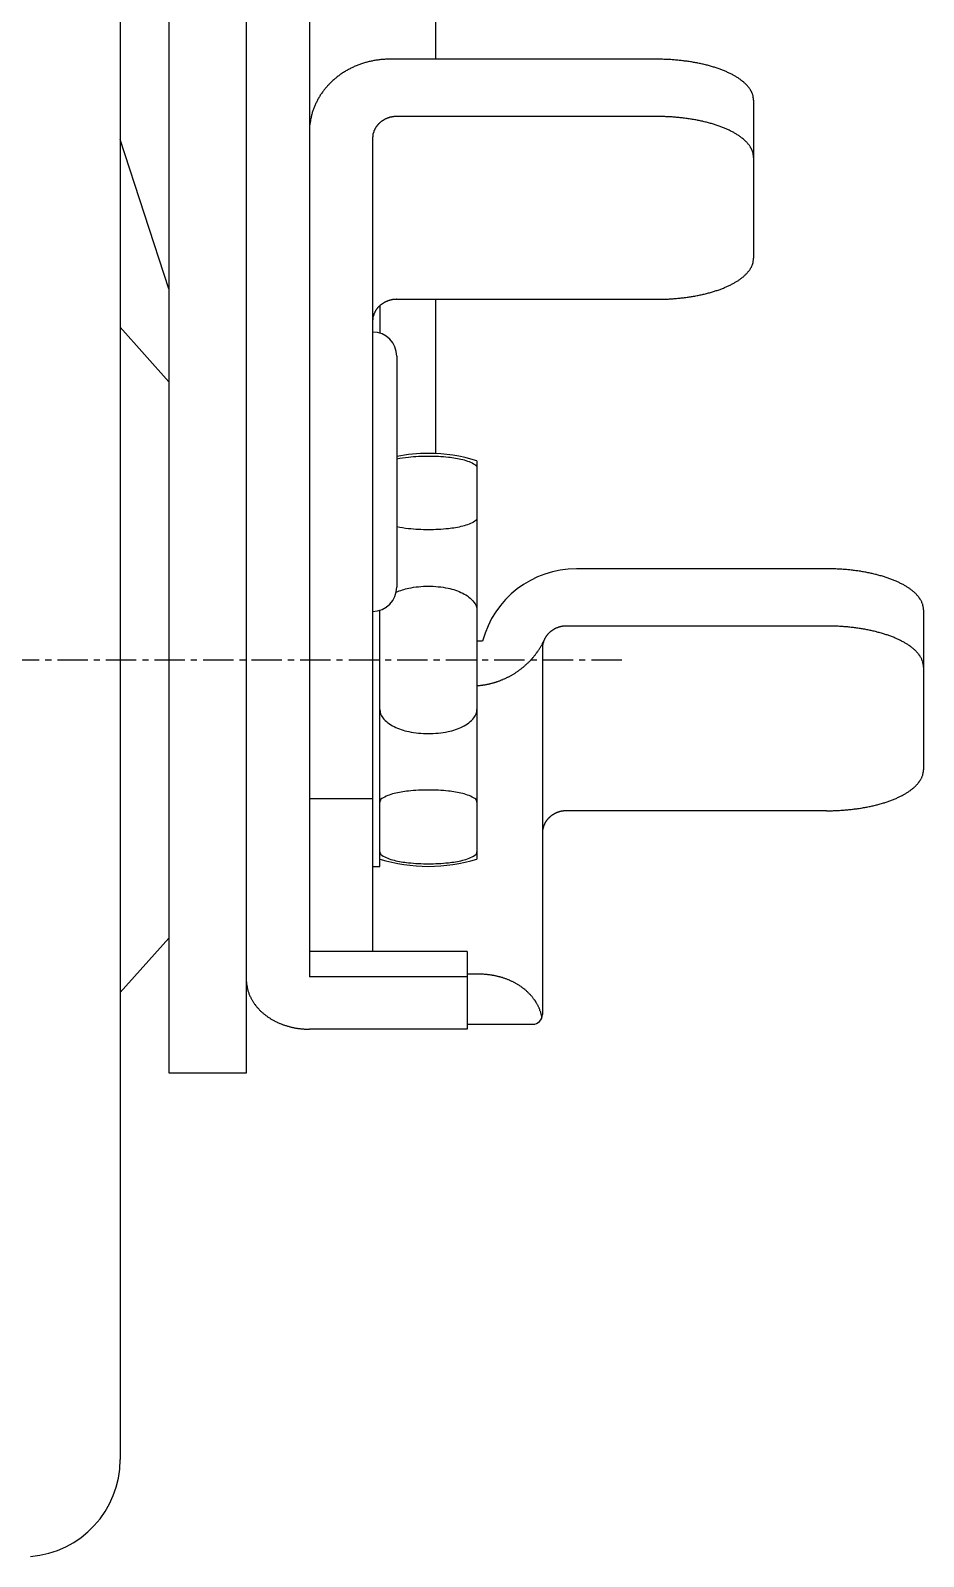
# Model space of a CAD drawing. Extents: x -2982 to -2676, y -545 to -78.
# Drawn here: x -2921.4 to -2884.6, y -364.2 to -301.3 of the extents above; entities that cross this region are included whole.
import ezdxf

# ---------------------------------------------------------------- set-up
doc = ezdxf.new("R2010")
doc.units = 0
doc.linetypes.add('CENTER', pattern=[2, 1.25, -0.25, 0.25, -0.25])
doc.layers.get('0').update_dxf_attribs({"linetype": 'CONTINUOUS'})
doc.layers.add('CENTER', color=1, linetype='CENTER')

msp = doc.modelspace()

# ---------------------------------------------------------------- linework, layer by layer
at = {"color": 7, "linetype": 'CONTINUOUS'}
for p, q in [((-2904.748, -276.397), (-2904.748, -302.526)), ((-2912.548, -344.257), (-2912.548, -290.357)), ((-2915.748, -292.397), (-2915.748, -344.257)), ((-2917.748, -294.331), (-2917.748, -360.182)), ((-2909.948, -296.744), (-2909.948, -340.301)), ((-2895.648, -302.526), (-2906.648, -302.526)), ((-2891.648, -304.217), (-2891.648, -310.721)), ((-2895.648, -304.883), (-2906.348, -304.883)), ((-2915.748, -311.976), (-2917.748, -305.837)), ((-2907.348, -305.789), (-2907.348, -339.257)), ((-2907.048, -312.672), (-2907.048, -313.803)), ((-2906.348, -312.411), (-2895.648, -312.411)), ((-2904.748, -312.411), (-2904.748, -318.763)), ((-2917.748, -313.557), (-2915.748, -315.807)), ((-2906.348, -314.757), (-2906.348, -324.257)), ((-2903.048, -319.057), (-2903.048, -335.457)), ((-2888.648, -323.504), (-2898.948, -323.504)), ((-2907.048, -333.257), (-2907.048, -325.211)), ((-2884.648, -325.195), (-2884.648, -331.777)), ((-2888.648, -325.861), (-2899.348, -325.861)), ((-2902.815, -326.481), (-2903.048, -326.481)), ((-2900.348, -326.767), (-2900.348, -341.857)), ((-2909.948, -332.967), (-2907.348, -332.967)), ((-2907.048, -335.757), (-2907.048, -333.257)), ((-2888.648, -333.468), (-2899.348, -333.468)), ((-2907.348, -335.757), (-2907.048, -335.757)), ((-2917.748, -340.957), (-2915.748, -338.707)), ((-2906.448, -339.257), (-2909.948, -339.257)), ((-2903.448, -339.257), (-2909.948, -339.257)), ((-2903.448, -339.257), (-2903.448, -342.461)), ((-2903.448, -340.301), (-2909.948, -340.301)), ((-2902.948, -340.198), (-2903.448, -340.198)), ((-2903.448, -342.257), (-2900.748, -342.257)), ((-2903.448, -342.461), (-2909.948, -342.461)), ((-2915.748, -344.257), (-2912.548, -344.257))]:
    msp.add_line(p, q, dxfattribs=at)
for points in [[(-2906.348, -318.981, -0.028148), (-2905.871, -318.905, -0.025435), (-2905.048, -318.863, -0.025435), (-2904.224, -318.905, -0.034987), (-2903.633, -319.008, -0.0739), (-2903.128, -319.215, -0.264449), (-2903.048, -319.356)], [(-2903.048, -321.405, -0.264449), (-2903.128, -321.546, -0.0739), (-2903.633, -321.753, -0.034987), (-2904.224, -321.856, -0.025435), (-2905.048, -321.898, -0.025435), (-2905.871, -321.856, -0.028148), (-2906.348, -321.78, -0.028148)], [(-2906.37, -324.468, -0.054071), (-2905.857, -324.304, -0.050387), (-2905.048, -324.222, -0.050387), (-2904.238, -324.304, -0.064221), (-2903.633, -324.511, -0.103862), (-2903.169, -324.875, -0.176531), (-2903.048, -325.208)], [(-2907.048, -329.305, 0.176531), (-2906.926, -329.638, 0.103862), (-2906.462, -330.002, 0.064221), (-2905.857, -330.209, 0.050387), (-2905.048, -330.291, 0.050387), (-2904.238, -330.209, 0.064221), (-2903.633, -330.002, 0.103862), (-2903.169, -329.638, 0.176531), (-2903.048, -329.305, 0.176531)], [(-2903.048, -333.109, 0.264449), (-2903.128, -332.967, 0.0739), (-2903.633, -332.76, 0.034987), (-2904.224, -332.658, 0.025435), (-2905.048, -332.616, 0.025435), (-2905.871, -332.658, 0.034987), (-2906.462, -332.76, 0.0739), (-2906.967, -332.967, 0.264449), (-2907.048, -333.109, 0.264449)], [(-2907.048, -335.157, 0.264449), (-2906.967, -335.298, 0.0739), (-2906.462, -335.506, 0.034987), (-2905.871, -335.608, 0.025435), (-2905.048, -335.65, 0.025435), (-2904.224, -335.608, 0.034987), (-2903.633, -335.506, 0.0739), (-2903.128, -335.298, 0.264449), (-2903.048, -335.157, 0.264449)]]:
    msp.add_lwpolyline(points, format="xyb", dxfattribs=at)
for points in [[(-2906.65, -302.526, 0), (-2906.69, -302.526, 0), (-2906.73, -302.527, 0), (-2906.77, -302.528, 0), (-2906.81, -302.53, 0), (-2906.85, -302.532, 0), (-2906.89, -302.534, 0), (-2906.93, -302.537, 0), (-2906.97, -302.541, 0), (-2907.01, -302.544, 0), (-2907.05, -302.549, 0), (-2907.09, -302.553, 0), (-2907.13, -302.559, 0), (-2907.17, -302.564, 0), (-2907.21, -302.57, 0), (-2907.25, -302.577, 0), (-2907.29, -302.584, 0), (-2907.33, -302.591, 0), (-2907.37, -302.599, 0), (-2907.41, -302.607, 0), (-2907.45, -302.616, 0), (-2907.49, -302.625, 0), (-2907.53, -302.635, 0), (-2907.57, -302.645, 0), (-2907.61, -302.655, 0), (-2907.64, -302.666, 0), (-2907.68, -302.677, 0), (-2907.72, -302.689, 0), (-2907.76, -302.701, 0), (-2907.8, -302.714, 0), (-2907.84, -302.727, 0), (-2907.87, -302.74, 0), (-2907.91, -302.754, 0), (-2907.95, -302.768, 0), (-2907.98, -302.783, 0), (-2908.02, -302.798, 0), (-2908.06, -302.813, 0), (-2908.1, -302.829, 0), (-2908.13, -302.846, 0), (-2908.17, -302.862, 0), (-2908.2, -302.879, 0), (-2908.24, -302.897, 0), (-2908.27, -302.915, 0), (-2908.31, -302.933, 0), (-2908.34, -302.952, 0), (-2908.38, -302.971, 0), (-2908.41, -302.99, 0), (-2908.45, -303.01, 0), (-2908.48, -303.03, 0), (-2908.51, -303.051, 0), (-2908.55, -303.072, 0), (-2908.58, -303.093, 0), (-2908.61, -303.115, 0), (-2908.65, -303.137, 0), (-2908.68, -303.159, 0), (-2908.71, -303.182, 0), (-2908.74, -303.205, 0), (-2908.77, -303.229, 0), (-2908.8, -303.252, 0), (-2908.83, -303.276, 0), (-2908.86, -303.301, 0), (-2908.89, -303.326, 0), (-2908.92, -303.351, 0), (-2908.95, -303.376, 0), (-2908.98, -303.402, 0), (-2909.01, -303.428, 0), (-2909.04, -303.455, 0), (-2909.07, -303.481, 0), (-2909.09, -303.508, 0), (-2909.12, -303.536, 0), (-2909.15, -303.563, 0), (-2909.17, -303.591, 0), (-2909.2, -303.62, 0), (-2909.22, -303.648, 0), (-2909.25, -303.677, 0), (-2909.27, -303.706, 0), (-2909.3, -303.735, 0), (-2909.32, -303.765, 0), (-2909.35, -303.795, 0), (-2909.37, -303.825, 0), (-2909.39, -303.855, 0), (-2909.41, -303.886, 0), (-2909.44, -303.917, 0), (-2909.46, -303.948, 0), (-2909.48, -303.979, 0), (-2909.5, -304.011, 0), (-2909.52, -304.043, 0), (-2909.54, -304.075, 0), (-2909.56, -304.107, 0), (-2909.58, -304.14, 0), (-2909.6, -304.172, 0), (-2909.61, -304.205, 0), (-2909.63, -304.238, 0), (-2909.65, -304.272, 0), (-2909.66, -304.305, 0), (-2909.68, -304.339, 0), (-2909.7, -304.372, 0), (-2909.71, -304.406, 0), (-2909.73, -304.441, 0), (-2909.74, -304.475, 0), (-2909.75, -304.509, 0), (-2909.77, -304.544, 0), (-2909.78, -304.579, 0), (-2909.79, -304.614, 0), (-2909.81, -304.649, 0), (-2909.82, -304.684, 0), (-2909.83, -304.719, 0), (-2909.84, -304.755, 0), (-2909.85, -304.79, 0), (-2909.86, -304.826, 0), (-2909.87, -304.862, 0), (-2909.88, -304.898, 0), (-2909.88, -304.934, 0), (-2909.89, -304.97, 0), (-2909.9, -305.006, 0), (-2909.91, -305.042, 0), (-2909.91, -305.078, 0), (-2909.92, -305.114, 0), (-2909.92, -305.151, 0), (-2909.93, -305.187, 0), (-2909.93, -305.224, 0), (-2909.94, -305.26, 0), (-2909.94, -305.297, 0), (-2909.94, -305.334, 0), (-2909.94, -305.37, 0), (-2909.95, -305.407, 0), (-2909.95, -305.444, 0), (-2909.95, -305.48, 0), (-2909.95, -305.517, 0)], [(-2891.65, -304.217, 0), (-2891.65, -304.196, 0), (-2891.65, -304.175, 0), (-2891.65, -304.154, 0), (-2891.65, -304.134, 0), (-2891.66, -304.113, 0), (-2891.66, -304.092, 0), (-2891.66, -304.072, 0), (-2891.67, -304.051, 0), (-2891.67, -304.03, 0), (-2891.68, -304.01, 0), (-2891.68, -303.989, 0), (-2891.69, -303.969, 0), (-2891.7, -303.948, 0), (-2891.71, -303.928, 0), (-2891.72, -303.907, 0), (-2891.72, -303.887, 0), (-2891.73, -303.867, 0), (-2891.74, -303.846, 0), (-2891.76, -303.826, 0), (-2891.77, -303.806, 0), (-2891.78, -303.786, 0), (-2891.79, -303.766, 0), (-2891.81, -303.746, 0), (-2891.82, -303.726, 0), (-2891.83, -303.706, 0), (-2891.85, -303.686, 0), (-2891.87, -303.667, 0), (-2891.88, -303.647, 0), (-2891.9, -303.628, 0), (-2891.92, -303.608, 0), (-2891.93, -303.589, 0), (-2891.95, -303.57, 0), (-2891.97, -303.551, 0), (-2891.99, -303.532, 0), (-2892.01, -303.513, 0), (-2892.03, -303.494, 0), (-2892.05, -303.475, 0), (-2892.07, -303.457, 0), (-2892.1, -303.438, 0), (-2892.12, -303.42, 0), (-2892.14, -303.402, 0), (-2892.17, -303.383, 0), (-2892.19, -303.365, 0), (-2892.22, -303.348, 0), (-2892.24, -303.33, 0), (-2892.27, -303.312, 0), (-2892.29, -303.295, 0), (-2892.32, -303.277, 0), (-2892.35, -303.26, 0), (-2892.38, -303.243, 0), (-2892.41, -303.226, 0), (-2892.43, -303.21, 0), (-2892.46, -303.193, 0), (-2892.49, -303.177, 0), (-2892.52, -303.16, 0), (-2892.56, -303.144, 0), (-2892.59, -303.128, 0), (-2892.62, -303.112, 0), (-2892.65, -303.097, 0), (-2892.68, -303.081, 0), (-2892.72, -303.066, 0), (-2892.75, -303.051, 0), (-2892.78, -303.036, 0), (-2892.82, -303.021, 0), (-2892.85, -303.007, 0), (-2892.89, -302.992, 0), (-2892.93, -302.978, 0), (-2892.96, -302.964, 0), (-2893, -302.95, 0), (-2893.03, -302.937, 0), (-2893.07, -302.923, 0), (-2893.11, -302.91, 0), (-2893.15, -302.897, 0), (-2893.19, -302.884, 0), (-2893.23, -302.871, 0), (-2893.26, -302.859, 0), (-2893.3, -302.847, 0), (-2893.34, -302.835, 0), (-2893.38, -302.823, 0), (-2893.43, -302.811, 0), (-2893.47, -302.8, 0), (-2893.51, -302.788, 0), (-2893.55, -302.777, 0), (-2893.59, -302.767, 0), (-2893.63, -302.756, 0), (-2893.68, -302.746, 0), (-2893.72, -302.736, 0), (-2893.76, -302.726, 0), (-2893.81, -302.716, 0), (-2893.85, -302.707, 0), (-2893.89, -302.697, 0), (-2893.94, -302.688, 0), (-2893.98, -302.68, 0), (-2894.03, -302.671, 0), (-2894.07, -302.663, 0), (-2894.12, -302.655, 0), (-2894.16, -302.647, 0), (-2894.21, -302.639, 0), (-2894.25, -302.632, 0), (-2894.3, -302.625, 0), (-2894.35, -302.618, 0), (-2894.39, -302.611, 0), (-2894.44, -302.605, 0), (-2894.49, -302.599, 0), (-2894.53, -302.593, 0), (-2894.58, -302.587, 0), (-2894.63, -302.582, 0), (-2894.68, -302.577, 0), (-2894.72, -302.572, 0), (-2894.77, -302.567, 0), (-2894.82, -302.563, 0), (-2894.87, -302.559, 0), (-2894.92, -302.555, 0), (-2894.96, -302.551, 0), (-2895.01, -302.548, 0), (-2895.06, -302.544, 0), (-2895.11, -302.542, 0), (-2895.16, -302.539, 0), (-2895.21, -302.536, 0), (-2895.26, -302.534, 0), (-2895.3, -302.532, 0), (-2895.35, -302.531, 0), (-2895.4, -302.529, 0), (-2895.45, -302.528, 0), (-2895.5, -302.527, 0), (-2895.55, -302.527, 0), (-2895.6, -302.526, 0), (-2895.65, -302.526, 0)], [(-2906.35, -304.883, 0), (-2906.36, -304.883, 0), (-2906.37, -304.883, 0), (-2906.38, -304.883, 0), (-2906.4, -304.884, 0), (-2906.41, -304.884, 0), (-2906.42, -304.885, 0), (-2906.43, -304.886, 0), (-2906.45, -304.887, 0), (-2906.46, -304.888, 0), (-2906.47, -304.889, 0), (-2906.48, -304.891, 0), (-2906.49, -304.892, 0), (-2906.51, -304.894, 0), (-2906.52, -304.896, 0), (-2906.53, -304.898, 0), (-2906.54, -304.9, 0), (-2906.55, -304.902, 0), (-2906.57, -304.905, 0), (-2906.58, -304.907, 0), (-2906.59, -304.91, 0), (-2906.6, -304.913, 0), (-2906.61, -304.915, 0), (-2906.63, -304.918, 0), (-2906.64, -304.922, 0), (-2906.65, -304.925, 0), (-2906.66, -304.928, 0), (-2906.67, -304.932, 0), (-2906.68, -304.936, 0), (-2906.7, -304.939, 0), (-2906.71, -304.943, 0), (-2906.72, -304.947, 0), (-2906.73, -304.952, 0), (-2906.74, -304.956, 0), (-2906.75, -304.96, 0), (-2906.76, -304.965, 0), (-2906.78, -304.97, 0), (-2906.79, -304.974, 0), (-2906.8, -304.979, 0), (-2906.81, -304.984, 0), (-2906.82, -304.99, 0), (-2906.83, -304.995, 0), (-2906.84, -305, 0), (-2906.85, -305.006, 0), (-2906.86, -305.012, 0), (-2906.87, -305.017, 0), (-2906.88, -305.023, 0), (-2906.89, -305.029, 0), (-2906.9, -305.035, 0), (-2906.91, -305.042, 0), (-2906.92, -305.048, 0), (-2906.93, -305.054, 0), (-2906.94, -305.061, 0), (-2906.95, -305.068, 0), (-2906.96, -305.074, 0), (-2906.97, -305.081, 0), (-2906.98, -305.088, 0), (-2906.99, -305.095, 0), (-2907, -305.103, 0), (-2907.01, -305.11, 0), (-2907.02, -305.117, 0), (-2907.03, -305.125, 0), (-2907.04, -305.132, 0), (-2907.05, -305.14, 0), (-2907.05, -305.148, 0), (-2907.06, -305.156, 0), (-2907.07, -305.164, 0), (-2907.08, -305.172, 0), (-2907.09, -305.18, 0), (-2907.1, -305.189, 0), (-2907.1, -305.197, 0), (-2907.11, -305.205, 0), (-2907.12, -305.214, 0), (-2907.13, -305.223, 0), (-2907.14, -305.231, 0), (-2907.14, -305.24, 0), (-2907.15, -305.249, 0), (-2907.16, -305.258, 0), (-2907.17, -305.267, 0), (-2907.17, -305.276, 0), (-2907.18, -305.285, 0), (-2907.19, -305.295, 0), (-2907.19, -305.304, 0), (-2907.2, -305.313, 0), (-2907.21, -305.323, 0), (-2907.21, -305.333, 0), (-2907.22, -305.342, 0), (-2907.22, -305.352, 0), (-2907.23, -305.362, 0), (-2907.24, -305.371, 0), (-2907.24, -305.381, 0), (-2907.25, -305.391, 0), (-2907.25, -305.401, 0), (-2907.26, -305.411, 0), (-2907.26, -305.422, 0), (-2907.27, -305.432, 0), (-2907.27, -305.442, 0), (-2907.28, -305.452, 0), (-2907.28, -305.463, 0), (-2907.29, -305.473, 0), (-2907.29, -305.484, 0), (-2907.29, -305.494, 0), (-2907.3, -305.505, 0), (-2907.3, -305.515, 0), (-2907.3, -305.526, 0), (-2907.31, -305.536, 0), (-2907.31, -305.547, 0), (-2907.31, -305.558, 0), (-2907.32, -305.569, 0), (-2907.32, -305.579, 0), (-2907.32, -305.59, 0), (-2907.33, -305.601, 0), (-2907.33, -305.612, 0), (-2907.33, -305.623, 0), (-2907.33, -305.634, 0), (-2907.33, -305.645, 0), (-2907.34, -305.656, 0), (-2907.34, -305.667, 0), (-2907.34, -305.678, 0), (-2907.34, -305.689, 0), (-2907.34, -305.7, 0), (-2907.34, -305.711, 0), (-2907.34, -305.722, 0), (-2907.35, -305.733, 0), (-2907.35, -305.744, 0), (-2907.35, -305.756, 0), (-2907.35, -305.767, 0), (-2907.35, -305.778, 0), (-2907.35, -305.789, 0)], [(-2891.65, -306.573, 0), (-2891.65, -306.552, 0), (-2891.65, -306.532, 0), (-2891.65, -306.511, 0), (-2891.65, -306.49, 0), (-2891.66, -306.469, 0), (-2891.66, -306.449, 0), (-2891.66, -306.428, 0), (-2891.67, -306.407, 0), (-2891.67, -306.387, 0), (-2891.68, -306.366, 0), (-2891.68, -306.346, 0), (-2891.69, -306.325, 0), (-2891.7, -306.305, 0), (-2891.71, -306.284, 0), (-2891.72, -306.264, 0), (-2891.72, -306.243, 0), (-2891.73, -306.223, 0), (-2891.74, -306.203, 0), (-2891.76, -306.182, 0), (-2891.77, -306.162, 0), (-2891.78, -306.142, 0), (-2891.79, -306.122, 0), (-2891.81, -306.102, 0), (-2891.82, -306.082, 0), (-2891.83, -306.063, 0), (-2891.85, -306.043, 0), (-2891.87, -306.023, 0), (-2891.88, -306.004, 0), (-2891.9, -305.984, 0), (-2891.92, -305.965, 0), (-2891.93, -305.945, 0), (-2891.95, -305.926, 0), (-2891.97, -305.907, 0), (-2891.99, -305.888, 0), (-2892.01, -305.869, 0), (-2892.03, -305.85, 0), (-2892.05, -305.832, 0), (-2892.07, -305.813, 0), (-2892.1, -305.795, 0), (-2892.12, -305.776, 0), (-2892.14, -305.758, 0), (-2892.17, -305.74, 0), (-2892.19, -305.722, 0), (-2892.22, -305.704, 0), (-2892.24, -305.686, 0), (-2892.27, -305.669, 0), (-2892.29, -305.651, 0), (-2892.32, -305.634, 0), (-2892.35, -305.617, 0), (-2892.38, -305.6, 0), (-2892.41, -305.583, 0), (-2892.43, -305.566, 0), (-2892.46, -305.549, 0), (-2892.49, -305.533, 0), (-2892.52, -305.517, 0), (-2892.56, -305.501, 0), (-2892.59, -305.485, 0), (-2892.62, -305.469, 0), (-2892.65, -305.453, 0), (-2892.68, -305.438, 0), (-2892.72, -305.423, 0), (-2892.75, -305.407, 0), (-2892.78, -305.392, 0), (-2892.82, -305.378, 0), (-2892.85, -305.363, 0), (-2892.89, -305.349, 0), (-2892.93, -305.335, 0), (-2892.96, -305.32, 0), (-2893, -305.307, 0), (-2893.03, -305.293, 0), (-2893.07, -305.28, 0), (-2893.11, -305.266, 0), (-2893.15, -305.253, 0), (-2893.19, -305.24, 0), (-2893.23, -305.228, 0), (-2893.26, -305.215, 0), (-2893.3, -305.203, 0), (-2893.34, -305.191, 0), (-2893.38, -305.179, 0), (-2893.43, -305.167, 0), (-2893.47, -305.156, 0), (-2893.51, -305.145, 0), (-2893.55, -305.134, 0), (-2893.59, -305.123, 0), (-2893.63, -305.113, 0), (-2893.68, -305.102, 0), (-2893.72, -305.092, 0), (-2893.76, -305.082, 0), (-2893.81, -305.073, 0), (-2893.85, -305.063, 0), (-2893.89, -305.054, 0), (-2893.94, -305.045, 0), (-2893.98, -305.036, 0), (-2894.03, -305.028, 0), (-2894.07, -305.019, 0), (-2894.12, -305.011, 0), (-2894.16, -305.003, 0), (-2894.21, -304.996, 0), (-2894.25, -304.989, 0), (-2894.3, -304.981, 0), (-2894.35, -304.975, 0), (-2894.39, -304.968, 0), (-2894.44, -304.962, 0), (-2894.49, -304.955, 0), (-2894.53, -304.949, 0), (-2894.58, -304.944, 0), (-2894.63, -304.938, 0), (-2894.68, -304.933, 0), (-2894.72, -304.928, 0), (-2894.77, -304.924, 0), (-2894.82, -304.919, 0), (-2894.87, -304.915, 0), (-2894.92, -304.911, 0), (-2894.96, -304.907, 0), (-2895.01, -304.904, 0), (-2895.06, -304.901, 0), (-2895.11, -304.898, 0), (-2895.16, -304.895, 0), (-2895.21, -304.893, 0), (-2895.26, -304.891, 0), (-2895.3, -304.889, 0), (-2895.35, -304.887, 0), (-2895.4, -304.886, 0), (-2895.45, -304.885, 0), (-2895.5, -304.884, 0), (-2895.55, -304.883, 0), (-2895.6, -304.883, 0), (-2895.65, -304.883, 0)], [(-2895.65, -312.411, 0), (-2895.6, -312.411, 0), (-2895.55, -312.411, 0), (-2895.5, -312.41, 0), (-2895.45, -312.409, 0), (-2895.4, -312.408, 0), (-2895.35, -312.407, 0), (-2895.3, -312.405, 0), (-2895.26, -312.403, 0), (-2895.21, -312.401, 0), (-2895.16, -312.399, 0), (-2895.11, -312.396, 0), (-2895.06, -312.393, 0), (-2895.01, -312.39, 0), (-2894.96, -312.387, 0), (-2894.92, -312.383, 0), (-2894.87, -312.379, 0), (-2894.82, -312.375, 0), (-2894.77, -312.37, 0), (-2894.72, -312.366, 0), (-2894.68, -312.361, 0), (-2894.63, -312.356, 0), (-2894.58, -312.35, 0), (-2894.53, -312.345, 0), (-2894.49, -312.339, 0), (-2894.44, -312.332, 0), (-2894.39, -312.326, 0), (-2894.35, -312.319, 0), (-2894.3, -312.313, 0), (-2894.25, -312.306, 0), (-2894.21, -312.298, 0), (-2894.16, -312.291, 0), (-2894.12, -312.283, 0), (-2894.07, -312.275, 0), (-2894.03, -312.266, 0), (-2893.98, -312.258, 0), (-2893.94, -312.249, 0), (-2893.89, -312.24, 0), (-2893.85, -312.231, 0), (-2893.81, -312.221, 0), (-2893.76, -312.212, 0), (-2893.72, -312.202, 0), (-2893.68, -312.192, 0), (-2893.63, -312.181, 0), (-2893.59, -312.171, 0), (-2893.55, -312.16, 0), (-2893.51, -312.149, 0), (-2893.47, -312.138, 0), (-2893.43, -312.127, 0), (-2893.38, -312.115, 0), (-2893.34, -312.103, 0), (-2893.3, -312.091, 0), (-2893.26, -312.079, 0), (-2893.23, -312.066, 0), (-2893.19, -312.054, 0), (-2893.15, -312.041, 0), (-2893.11, -312.028, 0), (-2893.07, -312.014, 0), (-2893.03, -312.001, 0), (-2893, -311.987, 0), (-2892.96, -311.974, 0), (-2892.93, -311.959, 0), (-2892.89, -311.945, 0), (-2892.85, -311.931, 0), (-2892.82, -311.916, 0), (-2892.78, -311.902, 0), (-2892.75, -311.887, 0), (-2892.72, -311.871, 0), (-2892.68, -311.856, 0), (-2892.65, -311.841, 0), (-2892.62, -311.825, 0), (-2892.59, -311.809, 0), (-2892.56, -311.793, 0), (-2892.52, -311.777, 0), (-2892.49, -311.761, 0), (-2892.46, -311.745, 0), (-2892.43, -311.728, 0), (-2892.41, -311.711, 0), (-2892.38, -311.694, 0), (-2892.35, -311.677, 0), (-2892.32, -311.66, 0), (-2892.29, -311.643, 0), (-2892.27, -311.625, 0), (-2892.24, -311.608, 0), (-2892.22, -311.59, 0), (-2892.19, -311.572, 0), (-2892.17, -311.554, 0), (-2892.14, -311.536, 0), (-2892.12, -311.518, 0), (-2892.1, -311.499, 0), (-2892.07, -311.481, 0), (-2892.05, -311.462, 0), (-2892.03, -311.444, 0), (-2892.01, -311.425, 0), (-2891.99, -311.406, 0), (-2891.97, -311.387, 0), (-2891.95, -311.368, 0), (-2891.93, -311.349, 0), (-2891.92, -311.329, 0), (-2891.9, -311.31, 0), (-2891.88, -311.29, 0), (-2891.87, -311.271, 0), (-2891.85, -311.251, 0), (-2891.83, -311.231, 0), (-2891.82, -311.212, 0), (-2891.81, -311.192, 0), (-2891.79, -311.172, 0), (-2891.78, -311.152, 0), (-2891.77, -311.132, 0), (-2891.76, -311.112, 0), (-2891.74, -311.091, 0), (-2891.73, -311.071, 0), (-2891.72, -311.051, 0), (-2891.72, -311.03, 0), (-2891.71, -311.01, 0), (-2891.7, -310.989, 0), (-2891.69, -310.969, 0), (-2891.68, -310.948, 0), (-2891.68, -310.928, 0), (-2891.67, -310.907, 0), (-2891.67, -310.887, 0), (-2891.66, -310.866, 0), (-2891.66, -310.845, 0), (-2891.66, -310.825, 0), (-2891.65, -310.804, 0), (-2891.65, -310.783, 0), (-2891.65, -310.762, 0), (-2891.65, -310.742, 0), (-2891.65, -310.721, 0)], [(-2906.35, -312.411, 0), (-2906.36, -312.411, 0), (-2906.37, -312.412, 0), (-2906.38, -312.412, 0), (-2906.4, -312.413, 0), (-2906.41, -312.413, 0), (-2906.42, -312.414, 0), (-2906.43, -312.415, 0), (-2906.45, -312.416, 0), (-2906.46, -312.417, 0), (-2906.47, -312.418, 0), (-2906.48, -312.42, 0), (-2906.49, -312.421, 0), (-2906.51, -312.423, 0), (-2906.52, -312.425, 0), (-2906.53, -312.427, 0), (-2906.54, -312.429, 0), (-2906.55, -312.431, 0), (-2906.57, -312.434, 0), (-2906.58, -312.436, 0), (-2906.59, -312.439, 0), (-2906.6, -312.442, 0), (-2906.61, -312.444, 0), (-2906.63, -312.448, 0), (-2906.64, -312.451, 0), (-2906.65, -312.454, 0), (-2906.66, -312.457, 0), (-2906.67, -312.461, 0), (-2906.68, -312.465, 0), (-2906.7, -312.469, 0), (-2906.71, -312.473, 0), (-2906.72, -312.477, 0), (-2906.73, -312.481, 0), (-2906.74, -312.485, 0), (-2906.75, -312.49, 0), (-2906.76, -312.494, 0), (-2906.78, -312.499, 0), (-2906.79, -312.504, 0), (-2906.8, -312.509, 0), (-2906.81, -312.514, 0), (-2906.82, -312.519, 0), (-2906.83, -312.524, 0), (-2906.84, -312.53, 0), (-2906.85, -312.536, 0), (-2906.86, -312.541, 0), (-2906.87, -312.547, 0), (-2906.88, -312.553, 0), (-2906.89, -312.559, 0), (-2906.9, -312.565, 0), (-2906.91, -312.571, 0), (-2906.92, -312.578, 0), (-2906.93, -312.584, 0), (-2906.94, -312.591, 0), (-2906.95, -312.598, 0), (-2906.96, -312.604, 0), (-2906.97, -312.611, 0), (-2906.98, -312.618, 0), (-2906.99, -312.626, 0), (-2907, -312.633, 0), (-2907.01, -312.64, 0), (-2907.02, -312.648, 0), (-2907.03, -312.655, 0), (-2907.04, -312.663, 0), (-2907.05, -312.671, 0), (-2907.05, -312.679, 0), (-2907.06, -312.687, 0), (-2907.07, -312.695, 0), (-2907.08, -312.703, 0), (-2907.09, -312.711, 0), (-2907.1, -312.719, 0), (-2907.1, -312.728, 0), (-2907.11, -312.736, 0), (-2907.12, -312.745, 0), (-2907.13, -312.754, 0), (-2907.14, -312.762, 0), (-2907.14, -312.771, 0), (-2907.15, -312.78, 0), (-2907.16, -312.789, 0), (-2907.17, -312.798, 0), (-2907.17, -312.808, 0), (-2907.18, -312.817, 0), (-2907.19, -312.826, 0), (-2907.19, -312.836, 0), (-2907.2, -312.845, 0), (-2907.21, -312.855, 0), (-2907.21, -312.864, 0), (-2907.22, -312.874, 0), (-2907.22, -312.884, 0), (-2907.23, -312.894, 0), (-2907.24, -312.903, 0), (-2907.24, -312.913, 0), (-2907.25, -312.923, 0), (-2907.25, -312.934, 0), (-2907.26, -312.944, 0), (-2907.26, -312.954, 0), (-2907.27, -312.964, 0), (-2907.27, -312.975, 0), (-2907.28, -312.985, 0), (-2907.28, -312.995, 0), (-2907.29, -313.006, 0), (-2907.29, -313.016, 0), (-2907.29, -313.027, 0), (-2907.3, -313.037, 0), (-2907.3, -313.048, 0), (-2907.3, -313.059, 0), (-2907.31, -313.07, 0), (-2907.31, -313.08, 0), (-2907.31, -313.091, 0), (-2907.32, -313.102, 0), (-2907.32, -313.113, 0), (-2907.32, -313.124, 0), (-2907.33, -313.135, 0), (-2907.33, -313.146, 0), (-2907.33, -313.157, 0), (-2907.33, -313.168, 0), (-2907.33, -313.179, 0), (-2907.34, -313.19, 0), (-2907.34, -313.201, 0), (-2907.34, -313.212, 0), (-2907.34, -313.223, 0), (-2907.34, -313.234, 0), (-2907.34, -313.245, 0), (-2907.34, -313.256, 0), (-2907.35, -313.268, 0), (-2907.35, -313.279, 0), (-2907.35, -313.29, 0), (-2907.35, -313.301, 0), (-2907.35, -313.312, 0), (-2907.35, -313.324, 0)], [(-2884.65, -325.195, 0), (-2884.65, -325.174, 0), (-2884.65, -325.153, 0), (-2884.65, -325.133, 0), (-2884.65, -325.112, 0), (-2884.66, -325.091, 0), (-2884.66, -325.071, 0), (-2884.66, -325.05, 0), (-2884.67, -325.029, 0), (-2884.67, -325.009, 0), (-2884.68, -324.988, 0), (-2884.68, -324.967, 0), (-2884.69, -324.947, 0), (-2884.7, -324.926, 0), (-2884.71, -324.906, 0), (-2884.72, -324.885, 0), (-2884.72, -324.865, 0), (-2884.73, -324.845, 0), (-2884.74, -324.824, 0), (-2884.76, -324.804, 0), (-2884.77, -324.784, 0), (-2884.78, -324.764, 0), (-2884.79, -324.744, 0), (-2884.81, -324.724, 0), (-2884.82, -324.704, 0), (-2884.83, -324.684, 0), (-2884.85, -324.665, 0), (-2884.87, -324.645, 0), (-2884.88, -324.625, 0), (-2884.9, -324.606, 0), (-2884.92, -324.586, 0), (-2884.93, -324.567, 0), (-2884.95, -324.548, 0), (-2884.97, -324.529, 0), (-2884.99, -324.51, 0), (-2885.01, -324.491, 0), (-2885.03, -324.472, 0), (-2885.05, -324.453, 0), (-2885.07, -324.435, 0), (-2885.1, -324.416, 0), (-2885.12, -324.398, 0), (-2885.14, -324.38, 0), (-2885.17, -324.362, 0), (-2885.19, -324.344, 0), (-2885.22, -324.326, 0), (-2885.24, -324.308, 0), (-2885.27, -324.29, 0), (-2885.29, -324.273, 0), (-2885.32, -324.256, 0), (-2885.35, -324.239, 0), (-2885.38, -324.221, 0), (-2885.41, -324.205, 0), (-2885.43, -324.188, 0), (-2885.46, -324.171, 0), (-2885.49, -324.155, 0), (-2885.52, -324.139, 0), (-2885.56, -324.122, 0), (-2885.59, -324.107, 0), (-2885.62, -324.091, 0), (-2885.65, -324.075, 0), (-2885.68, -324.06, 0), (-2885.72, -324.044, 0), (-2885.75, -324.029, 0), (-2885.78, -324.014, 0), (-2885.82, -324, 0), (-2885.85, -323.985, 0), (-2885.89, -323.971, 0), (-2885.93, -323.956, 0), (-2885.96, -323.942, 0), (-2886, -323.928, 0), (-2886.03, -323.915, 0), (-2886.07, -323.901, 0), (-2886.11, -323.888, 0), (-2886.15, -323.875, 0), (-2886.19, -323.862, 0), (-2886.23, -323.85, 0), (-2886.26, -323.837, 0), (-2886.3, -323.825, 0), (-2886.34, -323.813, 0), (-2886.38, -323.801, 0), (-2886.43, -323.789, 0), (-2886.47, -323.778, 0), (-2886.51, -323.767, 0), (-2886.55, -323.756, 0), (-2886.59, -323.745, 0), (-2886.63, -323.734, 0), (-2886.68, -323.724, 0), (-2886.72, -323.714, 0), (-2886.76, -323.704, 0), (-2886.81, -323.694, 0), (-2886.85, -323.685, 0), (-2886.89, -323.676, 0), (-2886.94, -323.667, 0), (-2886.98, -323.658, 0), (-2887.03, -323.649, 0), (-2887.07, -323.641, 0), (-2887.12, -323.633, 0), (-2887.16, -323.625, 0), (-2887.21, -323.618, 0), (-2887.25, -323.61, 0), (-2887.3, -323.603, 0), (-2887.35, -323.596, 0), (-2887.39, -323.59, 0), (-2887.44, -323.583, 0), (-2887.49, -323.577, 0), (-2887.53, -323.571, 0), (-2887.58, -323.566, 0), (-2887.63, -323.56, 0), (-2887.68, -323.555, 0), (-2887.72, -323.55, 0), (-2887.77, -323.545, 0), (-2887.82, -323.541, 0), (-2887.87, -323.537, 0), (-2887.92, -323.533, 0), (-2887.96, -323.529, 0), (-2888.01, -323.526, 0), (-2888.06, -323.523, 0), (-2888.11, -323.52, 0), (-2888.16, -323.517, 0), (-2888.21, -323.515, 0), (-2888.26, -323.513, 0), (-2888.3, -323.511, 0), (-2888.35, -323.509, 0), (-2888.4, -323.508, 0), (-2888.45, -323.506, 0), (-2888.5, -323.506, 0), (-2888.55, -323.505, 0), (-2888.6, -323.505, 0), (-2888.65, -323.504, 0)], [(-2899.35, -325.861, 0), (-2899.36, -325.861, 0), (-2899.37, -325.861, 0), (-2899.38, -325.861, 0), (-2899.4, -325.862, 0), (-2899.41, -325.863, 0), (-2899.42, -325.863, 0), (-2899.43, -325.864, 0), (-2899.45, -325.865, 0), (-2899.46, -325.866, 0), (-2899.47, -325.868, 0), (-2899.48, -325.869, 0), (-2899.49, -325.871, 0), (-2899.51, -325.872, 0), (-2899.52, -325.874, 0), (-2899.53, -325.876, 0), (-2899.54, -325.878, 0), (-2899.55, -325.88, 0), (-2899.57, -325.883, 0), (-2899.58, -325.885, 0), (-2899.59, -325.888, 0), (-2899.6, -325.891, 0), (-2899.61, -325.894, 0), (-2899.63, -325.897, 0), (-2899.64, -325.9, 0), (-2899.65, -325.903, 0), (-2899.66, -325.907, 0), (-2899.67, -325.91, 0), (-2899.68, -325.914, 0), (-2899.7, -325.918, 0), (-2899.71, -325.922, 0), (-2899.72, -325.926, 0), (-2899.73, -325.93, 0), (-2899.74, -325.934, 0), (-2899.75, -325.939, 0), (-2899.76, -325.943, 0), (-2899.78, -325.948, 0), (-2899.79, -325.953, 0), (-2899.8, -325.958, 0), (-2899.81, -325.963, 0), (-2899.82, -325.968, 0), (-2899.83, -325.973, 0), (-2899.84, -325.979, 0), (-2899.85, -325.984, 0), (-2899.86, -325.99, 0), (-2899.87, -325.996, 0), (-2899.88, -326.001, 0), (-2899.89, -326.007, 0), (-2899.9, -326.014, 0), (-2899.91, -326.02, 0), (-2899.92, -326.026, 0), (-2899.93, -326.033, 0), (-2899.94, -326.039, 0), (-2899.95, -326.046, 0), (-2899.96, -326.053, 0), (-2899.97, -326.06, 0), (-2899.98, -326.067, 0), (-2899.99, -326.074, 0), (-2900, -326.081, 0), (-2900.01, -326.088, 0), (-2900.02, -326.096, 0), (-2900.03, -326.103, 0), (-2900.04, -326.111, 0), (-2900.05, -326.118, 0), (-2900.05, -326.126, 0), (-2900.06, -326.134, 0), (-2900.07, -326.142, 0), (-2900.08, -326.15, 0), (-2900.09, -326.158, 0), (-2900.1, -326.167, 0), (-2900.1, -326.175, 0), (-2900.11, -326.184, 0), (-2900.12, -326.192, 0), (-2900.13, -326.201, 0), (-2900.14, -326.21, 0), (-2900.14, -326.218, 0), (-2900.15, -326.227, 0), (-2900.16, -326.236, 0), (-2900.17, -326.245, 0), (-2900.17, -326.254, 0), (-2900.18, -326.264, 0), (-2900.19, -326.273, 0), (-2900.19, -326.282, 0), (-2900.2, -326.292, 0), (-2900.21, -326.301, 0), (-2900.21, -326.311, 0), (-2900.22, -326.32, 0), (-2900.22, -326.33, 0), (-2900.23, -326.34, 0), (-2900.24, -326.35, 0), (-2900.24, -326.36, 0), (-2900.25, -326.37, 0), (-2900.25, -326.38, 0), (-2900.26, -326.39, 0), (-2900.26, -326.4, 0), (-2900.27, -326.41, 0), (-2900.27, -326.42, 0), (-2900.28, -326.431, 0), (-2900.28, -326.441, 0), (-2900.29, -326.451, 0), (-2900.29, -326.462, 0), (-2900.29, -326.472, 0), (-2900.3, -326.483, 0), (-2900.3, -326.493, 0), (-2900.3, -326.504, 0), (-2900.31, -326.515, 0), (-2900.31, -326.525, 0), (-2900.31, -326.536, 0), (-2900.32, -326.547, 0), (-2900.32, -326.558, 0), (-2900.32, -326.569, 0), (-2900.33, -326.579, 0), (-2900.33, -326.59, 0), (-2900.33, -326.601, 0), (-2900.33, -326.612, 0), (-2900.33, -326.623, 0), (-2900.34, -326.634, 0), (-2900.34, -326.645, 0), (-2900.34, -326.656, 0), (-2900.34, -326.667, 0), (-2900.34, -326.678, 0), (-2900.34, -326.689, 0), (-2900.34, -326.7, 0), (-2900.35, -326.712, 0), (-2900.35, -326.723, 0), (-2900.35, -326.734, 0), (-2900.35, -326.745, 0), (-2900.35, -326.756, 0), (-2900.35, -326.767, 0)], [(-2884.65, -327.551, 0), (-2884.65, -327.531, 0), (-2884.65, -327.51, 0), (-2884.65, -327.489, 0), (-2884.65, -327.468, 0), (-2884.66, -327.448, 0), (-2884.66, -327.427, 0), (-2884.66, -327.406, 0), (-2884.67, -327.386, 0), (-2884.67, -327.365, 0), (-2884.68, -327.344, 0), (-2884.68, -327.324, 0), (-2884.69, -327.303, 0), (-2884.7, -327.283, 0), (-2884.71, -327.262, 0), (-2884.72, -327.242, 0), (-2884.72, -327.221, 0), (-2884.73, -327.201, 0), (-2884.74, -327.181, 0), (-2884.76, -327.161, 0), (-2884.77, -327.141, 0), (-2884.78, -327.12, 0), (-2884.79, -327.1, 0), (-2884.81, -327.08, 0), (-2884.82, -327.061, 0), (-2884.83, -327.041, 0), (-2884.85, -327.021, 0), (-2884.87, -327.001, 0), (-2884.88, -326.982, 0), (-2884.9, -326.962, 0), (-2884.92, -326.943, 0), (-2884.93, -326.924, 0), (-2884.95, -326.904, 0), (-2884.97, -326.885, 0), (-2884.99, -326.866, 0), (-2885.01, -326.847, 0), (-2885.03, -326.829, 0), (-2885.05, -326.81, 0), (-2885.07, -326.791, 0), (-2885.1, -326.773, 0), (-2885.12, -326.754, 0), (-2885.14, -326.736, 0), (-2885.17, -326.718, 0), (-2885.19, -326.7, 0), (-2885.22, -326.682, 0), (-2885.24, -326.664, 0), (-2885.27, -326.647, 0), (-2885.29, -326.629, 0), (-2885.32, -326.612, 0), (-2885.35, -326.595, 0), (-2885.38, -326.578, 0), (-2885.41, -326.561, 0), (-2885.43, -326.544, 0), (-2885.46, -326.528, 0), (-2885.49, -326.511, 0), (-2885.52, -326.495, 0), (-2885.56, -326.479, 0), (-2885.59, -326.463, 0), (-2885.62, -326.447, 0), (-2885.65, -326.431, 0), (-2885.68, -326.416, 0), (-2885.72, -326.401, 0), (-2885.75, -326.386, 0), (-2885.78, -326.371, 0), (-2885.82, -326.356, 0), (-2885.85, -326.341, 0), (-2885.89, -326.327, 0), (-2885.93, -326.313, 0), (-2885.96, -326.299, 0), (-2886, -326.285, 0), (-2886.03, -326.271, 0), (-2886.07, -326.258, 0), (-2886.11, -326.245, 0), (-2886.15, -326.231, 0), (-2886.19, -326.219, 0), (-2886.23, -326.206, 0), (-2886.26, -326.193, 0), (-2886.3, -326.181, 0), (-2886.34, -326.169, 0), (-2886.38, -326.157, 0), (-2886.43, -326.146, 0), (-2886.47, -326.134, 0), (-2886.51, -326.123, 0), (-2886.55, -326.112, 0), (-2886.59, -326.101, 0), (-2886.63, -326.091, 0), (-2886.68, -326.08, 0), (-2886.72, -326.07, 0), (-2886.76, -326.06, 0), (-2886.81, -326.051, 0), (-2886.85, -326.041, 0), (-2886.89, -326.032, 0), (-2886.94, -326.023, 0), (-2886.98, -326.014, 0), (-2887.03, -326.006, 0), (-2887.07, -325.998, 0), (-2887.12, -325.989, 0), (-2887.16, -325.982, 0), (-2887.21, -325.974, 0), (-2887.25, -325.967, 0), (-2887.3, -325.96, 0), (-2887.35, -325.953, 0), (-2887.39, -325.946, 0), (-2887.44, -325.94, 0), (-2887.49, -325.934, 0), (-2887.53, -325.928, 0), (-2887.58, -325.922, 0), (-2887.63, -325.917, 0), (-2887.68, -325.911, 0), (-2887.72, -325.907, 0), (-2887.77, -325.902, 0), (-2887.82, -325.897, 0), (-2887.87, -325.893, 0), (-2887.92, -325.889, 0), (-2887.96, -325.886, 0), (-2888.01, -325.882, 0), (-2888.06, -325.879, 0), (-2888.11, -325.876, 0), (-2888.16, -325.874, 0), (-2888.21, -325.871, 0), (-2888.26, -325.869, 0), (-2888.3, -325.867, 0), (-2888.35, -325.865, 0), (-2888.4, -325.864, 0), (-2888.45, -325.863, 0), (-2888.5, -325.862, 0), (-2888.55, -325.861, 0), (-2888.6, -325.861, 0), (-2888.65, -325.861, 0)], [(-2903.05, -328.316, 0), (-2903.02, -328.315, 0), (-2903, -328.313, 0), (-2902.97, -328.311, 0), (-2902.94, -328.308, 0), (-2902.92, -328.306, 0), (-2902.89, -328.303, 0), (-2902.86, -328.3, 0), (-2902.84, -328.297, 0), (-2902.81, -328.293, 0), (-2902.79, -328.289, 0), (-2902.76, -328.285, 0), (-2902.73, -328.281, 0), (-2902.71, -328.277, 0), (-2902.68, -328.272, 0), (-2902.65, -328.267, 0), (-2902.63, -328.262, 0), (-2902.6, -328.257, 0), (-2902.57, -328.251, 0), (-2902.55, -328.246, 0), (-2902.52, -328.24, 0), (-2902.5, -328.233, 0), (-2902.47, -328.227, 0), (-2902.44, -328.22, 0), (-2902.42, -328.213, 0), (-2902.39, -328.206, 0), (-2902.37, -328.199, 0), (-2902.34, -328.191, 0), (-2902.31, -328.184, 0), (-2902.29, -328.176, 0), (-2902.26, -328.167, 0), (-2902.24, -328.159, 0), (-2902.21, -328.15, 0), (-2902.19, -328.142, 0), (-2902.16, -328.132, 0), (-2902.13, -328.123, 0), (-2902.11, -328.114, 0), (-2902.08, -328.104, 0), (-2902.06, -328.094, 0), (-2902.03, -328.084, 0), (-2902.01, -328.074, 0), (-2901.98, -328.063, 0), (-2901.96, -328.052, 0), (-2901.93, -328.041, 0), (-2901.91, -328.03, 0), (-2901.88, -328.019, 0), (-2901.86, -328.007, 0), (-2901.83, -327.996, 0), (-2901.81, -327.984, 0), (-2901.78, -327.972, 0), (-2901.76, -327.959, 0), (-2901.73, -327.947, 0), (-2901.71, -327.934, 0), (-2901.69, -327.921, 0), (-2901.66, -327.908, 0), (-2901.64, -327.894, 0), (-2901.61, -327.881, 0), (-2901.59, -327.867, 0), (-2901.57, -327.853, 0), (-2901.54, -327.839, 0), (-2901.52, -327.825, 0), (-2901.5, -327.81, 0), (-2901.47, -327.796, 0), (-2901.45, -327.781, 0), (-2901.43, -327.766, 0), (-2901.41, -327.751, 0), (-2901.38, -327.735, 0), (-2901.36, -327.72, 0), (-2901.34, -327.704, 0), (-2901.32, -327.688, 0), (-2901.29, -327.672, 0), (-2901.27, -327.656, 0), (-2901.25, -327.639, 0), (-2901.23, -327.623, 0), (-2901.21, -327.606, 0), (-2901.18, -327.589, 0), (-2901.16, -327.572, 0), (-2901.14, -327.555, 0), (-2901.12, -327.537, 0), (-2901.1, -327.52, 0), (-2901.08, -327.502, 0), (-2901.06, -327.484, 0), (-2901.04, -327.466, 0), (-2901.02, -327.448, 0), (-2901, -327.43, 0), (-2900.98, -327.411, 0), (-2900.96, -327.393, 0), (-2900.94, -327.374, 0), (-2900.92, -327.355, 0), (-2900.9, -327.336, 0), (-2900.88, -327.317, 0), (-2900.86, -327.297, 0), (-2900.84, -327.278, 0), (-2900.83, -327.258, 0), (-2900.81, -327.238, 0), (-2900.79, -327.219, 0), (-2900.77, -327.199, 0), (-2900.75, -327.178, 0), (-2900.74, -327.158, 0), (-2900.72, -327.138, 0), (-2900.7, -327.117, 0), (-2900.69, -327.097, 0), (-2900.67, -327.076, 0), (-2900.65, -327.055, 0), (-2900.64, -327.034, 0), (-2900.62, -327.013, 0), (-2900.6, -326.992, 0), (-2900.59, -326.97, 0), (-2900.57, -326.949, 0), (-2900.56, -326.927, 0), (-2900.54, -326.906, 0), (-2900.53, -326.884, 0), (-2900.51, -326.862, 0), (-2900.5, -326.84, 0), (-2900.48, -326.818, 0), (-2900.47, -326.796, 0), (-2900.45, -326.774, 0), (-2900.44, -326.752, 0), (-2900.43, -326.729, 0), (-2900.41, -326.707, 0), (-2900.4, -326.684, 0), (-2900.39, -326.662, 0), (-2900.37, -326.639, 0), (-2900.36, -326.616, 0), (-2900.35, -326.593, 0), (-2900.34, -326.57, 0), (-2900.33, -326.547, 0), (-2900.31, -326.524, 0), (-2900.3, -326.501, 0)], [(-2888.65, -333.468, 0), (-2888.6, -333.468, 0), (-2888.55, -333.467, 0), (-2888.5, -333.467, 0), (-2888.45, -333.466, 0), (-2888.4, -333.465, 0), (-2888.35, -333.463, 0), (-2888.3, -333.462, 0), (-2888.26, -333.46, 0), (-2888.21, -333.458, 0), (-2888.16, -333.455, 0), (-2888.11, -333.453, 0), (-2888.06, -333.45, 0), (-2888.01, -333.446, 0), (-2887.96, -333.443, 0), (-2887.92, -333.439, 0), (-2887.87, -333.435, 0), (-2887.82, -333.431, 0), (-2887.77, -333.427, 0), (-2887.72, -333.422, 0), (-2887.68, -333.417, 0), (-2887.63, -333.412, 0), (-2887.58, -333.407, 0), (-2887.53, -333.401, 0), (-2887.49, -333.395, 0), (-2887.44, -333.389, 0), (-2887.39, -333.383, 0), (-2887.35, -333.376, 0), (-2887.3, -333.369, 0), (-2887.25, -333.362, 0), (-2887.21, -333.355, 0), (-2887.16, -333.347, 0), (-2887.12, -333.339, 0), (-2887.07, -333.331, 0), (-2887.03, -333.323, 0), (-2886.98, -333.314, 0), (-2886.94, -333.306, 0), (-2886.89, -333.297, 0), (-2886.85, -333.287, 0), (-2886.81, -333.278, 0), (-2886.76, -333.268, 0), (-2886.72, -333.258, 0), (-2886.68, -333.248, 0), (-2886.63, -333.238, 0), (-2886.59, -333.227, 0), (-2886.55, -333.217, 0), (-2886.51, -333.206, 0), (-2886.47, -333.194, 0), (-2886.43, -333.183, 0), (-2886.38, -333.171, 0), (-2886.34, -333.16, 0), (-2886.3, -333.148, 0), (-2886.26, -333.135, 0), (-2886.23, -333.123, 0), (-2886.19, -333.11, 0), (-2886.15, -333.097, 0), (-2886.11, -333.084, 0), (-2886.07, -333.071, 0), (-2886.03, -333.058, 0), (-2886, -333.044, 0), (-2885.96, -333.03, 0), (-2885.93, -333.016, 0), (-2885.89, -333.002, 0), (-2885.85, -332.987, 0), (-2885.82, -332.973, 0), (-2885.78, -332.958, 0), (-2885.75, -332.943, 0), (-2885.72, -332.928, 0), (-2885.68, -332.913, 0), (-2885.65, -332.897, 0), (-2885.62, -332.882, 0), (-2885.59, -332.866, 0), (-2885.56, -332.85, 0), (-2885.52, -332.834, 0), (-2885.49, -332.817, 0), (-2885.46, -332.801, 0), (-2885.43, -332.784, 0), (-2885.41, -332.768, 0), (-2885.38, -332.751, 0), (-2885.35, -332.734, 0), (-2885.32, -332.717, 0), (-2885.29, -332.699, 0), (-2885.27, -332.682, 0), (-2885.24, -332.664, 0), (-2885.22, -332.647, 0), (-2885.19, -332.629, 0), (-2885.17, -332.611, 0), (-2885.14, -332.593, 0), (-2885.12, -332.574, 0), (-2885.1, -332.556, 0), (-2885.07, -332.538, 0), (-2885.05, -332.519, 0), (-2885.03, -332.5, 0), (-2885.01, -332.481, 0), (-2884.99, -332.463, 0), (-2884.97, -332.443, 0), (-2884.95, -332.424, 0), (-2884.93, -332.405, 0), (-2884.92, -332.386, 0), (-2884.9, -332.366, 0), (-2884.88, -332.347, 0), (-2884.87, -332.327, 0), (-2884.85, -332.308, 0), (-2884.83, -332.288, 0), (-2884.82, -332.268, 0), (-2884.81, -332.248, 0), (-2884.79, -332.228, 0), (-2884.78, -332.208, 0), (-2884.77, -332.188, 0), (-2884.76, -332.168, 0), (-2884.74, -332.148, 0), (-2884.73, -332.128, 0), (-2884.72, -332.107, 0), (-2884.72, -332.087, 0), (-2884.71, -332.066, 0), (-2884.7, -332.046, 0), (-2884.69, -332.026, 0), (-2884.68, -332.005, 0), (-2884.68, -331.984, 0), (-2884.67, -331.964, 0), (-2884.67, -331.943, 0), (-2884.66, -331.923, 0), (-2884.66, -331.902, 0), (-2884.66, -331.881, 0), (-2884.65, -331.86, 0), (-2884.65, -331.84, 0), (-2884.65, -331.819, 0), (-2884.65, -331.798, 0), (-2884.65, -331.777, 0)], [(-2899.35, -333.468, 0), (-2899.36, -333.468, 0), (-2899.37, -333.468, 0), (-2899.38, -333.469, 0), (-2899.4, -333.469, 0), (-2899.41, -333.47, 0), (-2899.42, -333.47, 0), (-2899.43, -333.471, 0), (-2899.45, -333.472, 0), (-2899.46, -333.473, 0), (-2899.47, -333.475, 0), (-2899.48, -333.476, 0), (-2899.49, -333.478, 0), (-2899.51, -333.48, 0), (-2899.52, -333.481, 0), (-2899.53, -333.483, 0), (-2899.54, -333.485, 0), (-2899.55, -333.488, 0), (-2899.57, -333.49, 0), (-2899.58, -333.493, 0), (-2899.59, -333.495, 0), (-2899.6, -333.498, 0), (-2899.61, -333.501, 0), (-2899.63, -333.504, 0), (-2899.64, -333.507, 0), (-2899.65, -333.511, 0), (-2899.66, -333.514, 0), (-2899.67, -333.518, 0), (-2899.68, -333.521, 0), (-2899.7, -333.525, 0), (-2899.71, -333.529, 0), (-2899.72, -333.533, 0), (-2899.73, -333.537, 0), (-2899.74, -333.542, 0), (-2899.75, -333.546, 0), (-2899.76, -333.551, 0), (-2899.78, -333.556, 0), (-2899.79, -333.56, 0), (-2899.8, -333.565, 0), (-2899.81, -333.57, 0), (-2899.82, -333.576, 0), (-2899.83, -333.581, 0), (-2899.84, -333.586, 0), (-2899.85, -333.592, 0), (-2899.86, -333.598, 0), (-2899.87, -333.604, 0), (-2899.88, -333.609, 0), (-2899.89, -333.616, 0), (-2899.9, -333.622, 0), (-2899.91, -333.628, 0), (-2899.92, -333.634, 0), (-2899.93, -333.641, 0), (-2899.94, -333.647, 0), (-2899.95, -333.654, 0), (-2899.96, -333.661, 0), (-2899.97, -333.668, 0), (-2899.98, -333.675, 0), (-2899.99, -333.682, 0), (-2900, -333.689, 0), (-2900.01, -333.697, 0), (-2900.02, -333.704, 0), (-2900.03, -333.712, 0), (-2900.04, -333.719, 0), (-2900.05, -333.727, 0), (-2900.05, -333.735, 0), (-2900.06, -333.743, 0), (-2900.07, -333.751, 0), (-2900.08, -333.759, 0), (-2900.09, -333.768, 0), (-2900.1, -333.776, 0), (-2900.1, -333.784, 0), (-2900.11, -333.793, 0), (-2900.12, -333.801, 0), (-2900.13, -333.81, 0), (-2900.14, -333.819, 0), (-2900.14, -333.828, 0), (-2900.15, -333.837, 0), (-2900.16, -333.846, 0), (-2900.17, -333.855, 0), (-2900.17, -333.864, 0), (-2900.18, -333.873, 0), (-2900.19, -333.883, 0), (-2900.19, -333.892, 0), (-2900.2, -333.902, 0), (-2900.21, -333.911, 0), (-2900.21, -333.921, 0), (-2900.22, -333.93, 0), (-2900.22, -333.94, 0), (-2900.23, -333.95, 0), (-2900.24, -333.96, 0), (-2900.24, -333.97, 0), (-2900.25, -333.98, 0), (-2900.25, -333.99, 0), (-2900.26, -334, 0), (-2900.26, -334.01, 0), (-2900.27, -334.021, 0), (-2900.27, -334.031, 0), (-2900.28, -334.041, 0), (-2900.28, -334.052, 0), (-2900.29, -334.062, 0), (-2900.29, -334.073, 0), (-2900.29, -334.083, 0), (-2900.3, -334.094, 0), (-2900.3, -334.105, 0), (-2900.3, -334.115, 0), (-2900.31, -334.126, 0), (-2900.31, -334.137, 0), (-2900.31, -334.148, 0), (-2900.32, -334.158, 0), (-2900.32, -334.169, 0), (-2900.32, -334.18, 0), (-2900.33, -334.191, 0), (-2900.33, -334.202, 0), (-2900.33, -334.213, 0), (-2900.33, -334.224, 0), (-2900.33, -334.235, 0), (-2900.34, -334.246, 0), (-2900.34, -334.257, 0), (-2900.34, -334.268, 0), (-2900.34, -334.28, 0), (-2900.34, -334.291, 0), (-2900.34, -334.302, 0), (-2900.34, -334.313, 0), (-2900.35, -334.324, 0), (-2900.35, -334.335, 0), (-2900.35, -334.347, 0), (-2900.35, -334.358, 0), (-2900.35, -334.369, 0), (-2900.35, -334.38, 0)], [(-2912.55, -340.415, 0), (-2912.55, -340.44, 0), (-2912.55, -340.465, 0), (-2912.55, -340.49, 0), (-2912.54, -340.515, 0), (-2912.54, -340.54, 0), (-2912.54, -340.565, 0), (-2912.54, -340.59, 0), (-2912.54, -340.615, 0), (-2912.53, -340.64, 0), (-2912.53, -340.665, 0), (-2912.52, -340.69, 0), (-2912.52, -340.715, 0), (-2912.51, -340.74, 0), (-2912.51, -340.765, 0), (-2912.5, -340.789, 0), (-2912.5, -340.814, 0), (-2912.49, -340.839, 0), (-2912.48, -340.863, 0), (-2912.48, -340.888, 0), (-2912.47, -340.912, 0), (-2912.46, -340.936, 0), (-2912.45, -340.961, 0), (-2912.44, -340.985, 0), (-2912.44, -341.009, 0), (-2912.43, -341.033, 0), (-2912.42, -341.057, 0), (-2912.41, -341.081, 0), (-2912.4, -341.104, 0), (-2912.38, -341.128, 0), (-2912.37, -341.151, 0), (-2912.36, -341.175, 0), (-2912.35, -341.198, 0), (-2912.34, -341.221, 0), (-2912.32, -341.244, 0), (-2912.31, -341.267, 0), (-2912.3, -341.29, 0), (-2912.28, -341.312, 0), (-2912.27, -341.335, 0), (-2912.26, -341.357, 0), (-2912.24, -341.38, 0), (-2912.23, -341.402, 0), (-2912.21, -341.424, 0), (-2912.19, -341.445, 0), (-2912.18, -341.467, 0), (-2912.16, -341.488, 0), (-2912.14, -341.51, 0), (-2912.13, -341.531, 0), (-2912.11, -341.552, 0), (-2912.09, -341.573, 0), (-2912.07, -341.593, 0), (-2912.05, -341.614, 0), (-2912.04, -341.634, 0), (-2912.02, -341.654, 0), (-2912, -341.674, 0), (-2911.98, -341.694, 0), (-2911.96, -341.713, 0), (-2911.94, -341.732, 0), (-2911.92, -341.752, 0), (-2911.9, -341.77, 0), (-2911.87, -341.789, 0), (-2911.85, -341.808, 0), (-2911.83, -341.826, 0), (-2911.81, -341.844, 0), (-2911.79, -341.862, 0), (-2911.76, -341.88, 0), (-2911.74, -341.897, 0), (-2911.72, -341.914, 0), (-2911.69, -341.931, 0), (-2911.67, -341.948, 0), (-2911.65, -341.964, 0), (-2911.62, -341.981, 0), (-2911.6, -341.997, 0), (-2911.57, -342.013, 0), (-2911.55, -342.028, 0), (-2911.52, -342.044, 0), (-2911.5, -342.059, 0), (-2911.47, -342.073, 0), (-2911.44, -342.088, 0), (-2911.42, -342.102, 0), (-2911.39, -342.116, 0), (-2911.37, -342.13, 0), (-2911.34, -342.144, 0), (-2911.31, -342.157, 0), (-2911.28, -342.17, 0), (-2911.26, -342.183, 0), (-2911.23, -342.196, 0), (-2911.2, -342.208, 0), (-2911.17, -342.22, 0), (-2911.15, -342.231, 0), (-2911.12, -342.243, 0), (-2911.09, -342.254, 0), (-2911.06, -342.265, 0), (-2911.03, -342.275, 0), (-2911, -342.286, 0), (-2910.97, -342.296, 0), (-2910.94, -342.306, 0), (-2910.91, -342.315, 0), (-2910.88, -342.324, 0), (-2910.85, -342.333, 0), (-2910.82, -342.342, 0), (-2910.79, -342.35, 0), (-2910.76, -342.358, 0), (-2910.73, -342.366, 0), (-2910.7, -342.373, 0), (-2910.67, -342.38, 0), (-2910.64, -342.387, 0), (-2910.61, -342.394, 0), (-2910.58, -342.4, 0), (-2910.55, -342.406, 0), (-2910.52, -342.412, 0), (-2910.49, -342.417, 0), (-2910.45, -342.422, 0), (-2910.42, -342.427, 0), (-2910.39, -342.431, 0), (-2910.36, -342.435, 0), (-2910.33, -342.439, 0), (-2910.3, -342.443, 0), (-2910.27, -342.446, 0), (-2910.23, -342.449, 0), (-2910.2, -342.452, 0), (-2910.17, -342.454, 0), (-2910.14, -342.456, 0), (-2910.11, -342.458, 0), (-2910.08, -342.459, 0), (-2910.04, -342.46, 0), (-2910.01, -342.461, 0), (-2909.98, -342.461, 0), (-2909.95, -342.461, 0)], [(-2900.37, -341.988, 0), (-2900.37, -341.965, 0), (-2900.38, -341.942, 0), (-2900.38, -341.919, 0), (-2900.39, -341.897, 0), (-2900.39, -341.874, 0), (-2900.4, -341.851, 0), (-2900.4, -341.828, 0), (-2900.41, -341.806, 0), (-2900.42, -341.783, 0), (-2900.42, -341.761, 0), (-2900.43, -341.738, 0), (-2900.44, -341.716, 0), (-2900.45, -341.694, 0), (-2900.45, -341.671, 0), (-2900.46, -341.649, 0), (-2900.47, -341.627, 0), (-2900.48, -341.605, 0), (-2900.49, -341.583, 0), (-2900.5, -341.561, 0), (-2900.51, -341.539, 0), (-2900.52, -341.518, 0), (-2900.53, -341.496, 0), (-2900.54, -341.475, 0), (-2900.55, -341.453, 0), (-2900.57, -341.432, 0), (-2900.58, -341.411, 0), (-2900.59, -341.39, 0), (-2900.6, -341.369, 0), (-2900.61, -341.348, 0), (-2900.63, -341.327, 0), (-2900.64, -341.307, 0), (-2900.65, -341.286, 0), (-2900.67, -341.266, 0), (-2900.68, -341.246, 0), (-2900.7, -341.226, 0), (-2900.71, -341.206, 0), (-2900.73, -341.186, 0), (-2900.74, -341.166, 0), (-2900.76, -341.146, 0), (-2900.77, -341.127, 0), (-2900.79, -341.108, 0), (-2900.81, -341.089, 0), (-2900.82, -341.07, 0), (-2900.84, -341.051, 0), (-2900.86, -341.032, 0), (-2900.88, -341.013, 0), (-2900.89, -340.995, 0), (-2900.91, -340.977, 0), (-2900.93, -340.959, 0), (-2900.95, -340.941, 0), (-2900.97, -340.923, 0), (-2900.99, -340.906, 0), (-2901.01, -340.888, 0), (-2901.02, -340.871, 0), (-2901.04, -340.854, 0), (-2901.06, -340.837, 0), (-2901.08, -340.82, 0), (-2901.11, -340.804, 0), (-2901.13, -340.788, 0), (-2901.15, -340.771, 0), (-2901.17, -340.755, 0), (-2901.19, -340.74, 0), (-2901.21, -340.724, 0), (-2901.23, -340.709, 0), (-2901.26, -340.694, 0), (-2901.28, -340.679, 0), (-2901.3, -340.664, 0), (-2901.32, -340.649, 0), (-2901.35, -340.635, 0), (-2901.37, -340.621, 0), (-2901.39, -340.607, 0), (-2901.42, -340.593, 0), (-2901.44, -340.58, 0), (-2901.46, -340.566, 0), (-2901.49, -340.553, 0), (-2901.51, -340.54, 0), (-2901.54, -340.527, 0), (-2901.56, -340.515, 0), (-2901.59, -340.503, 0), (-2901.61, -340.491, 0), (-2901.64, -340.479, 0), (-2901.66, -340.467, 0), (-2901.69, -340.456, 0), (-2901.71, -340.445, 0), (-2901.74, -340.434, 0), (-2901.76, -340.423, 0), (-2901.79, -340.413, 0), (-2901.82, -340.403, 0), (-2901.84, -340.393, 0), (-2901.87, -340.383, 0), (-2901.9, -340.374, 0), (-2901.92, -340.364, 0), (-2901.95, -340.355, 0), (-2901.98, -340.347, 0), (-2902, -340.338, 0), (-2902.03, -340.33, 0), (-2902.06, -340.322, 0), (-2902.09, -340.314, 0), (-2902.11, -340.306, 0), (-2902.14, -340.299, 0), (-2902.17, -340.292, 0), (-2902.2, -340.285, 0), (-2902.23, -340.279, 0), (-2902.25, -340.272, 0), (-2902.28, -340.266, 0), (-2902.31, -340.261, 0), (-2902.34, -340.255, 0), (-2902.37, -340.25, 0), (-2902.4, -340.245, 0), (-2902.42, -340.24, 0), (-2902.45, -340.235, 0), (-2902.48, -340.231, 0), (-2902.51, -340.227, 0), (-2902.54, -340.223, 0), (-2902.57, -340.22, 0), (-2902.6, -340.217, 0), (-2902.63, -340.214, 0), (-2902.66, -340.211, 0), (-2902.68, -340.208, 0), (-2902.71, -340.206, 0), (-2902.74, -340.204, 0), (-2902.77, -340.202, 0), (-2902.8, -340.201, 0), (-2902.83, -340.2, 0), (-2902.86, -340.199, 0), (-2902.89, -340.198, 0), (-2902.92, -340.198, 0), (-2902.95, -340.198, 0)]]:
    msp.add_polyline3d(points, dxfattribs=at)
for centre, radius, start, end in [((-2907.348, -314.757), 1, 0, 90), ((-2905.048, -325.573), 6.817, 90, 100.99417), ((-2905.048, -325.573), 6.817, 72.93847, 90), ((-2898.948, -327.504), 4, 90, 165.1806), ((-2907.348, -324.257), 1, 270, 0), ((-2905.048, -328.94), 6.817, 252.93847, 270), ((-2905.048, -328.94), 6.817, 270, 287.06153), ((-2900.748, -341.857), 0.4, 270, 0), ((-2921.748, -360.182), 4, 274.38917, 0)]:
    msp.add_arc(centre, radius, start, end, dxfattribs=at)
at = {"layer": 'CENTER', "color": 1, "linetype": 'CENTER'}
msp.add_line((-2978.332, -327.257), (-2897.048, -327.257), dxfattribs=at)

doc.saveas('drawing.dxf')
